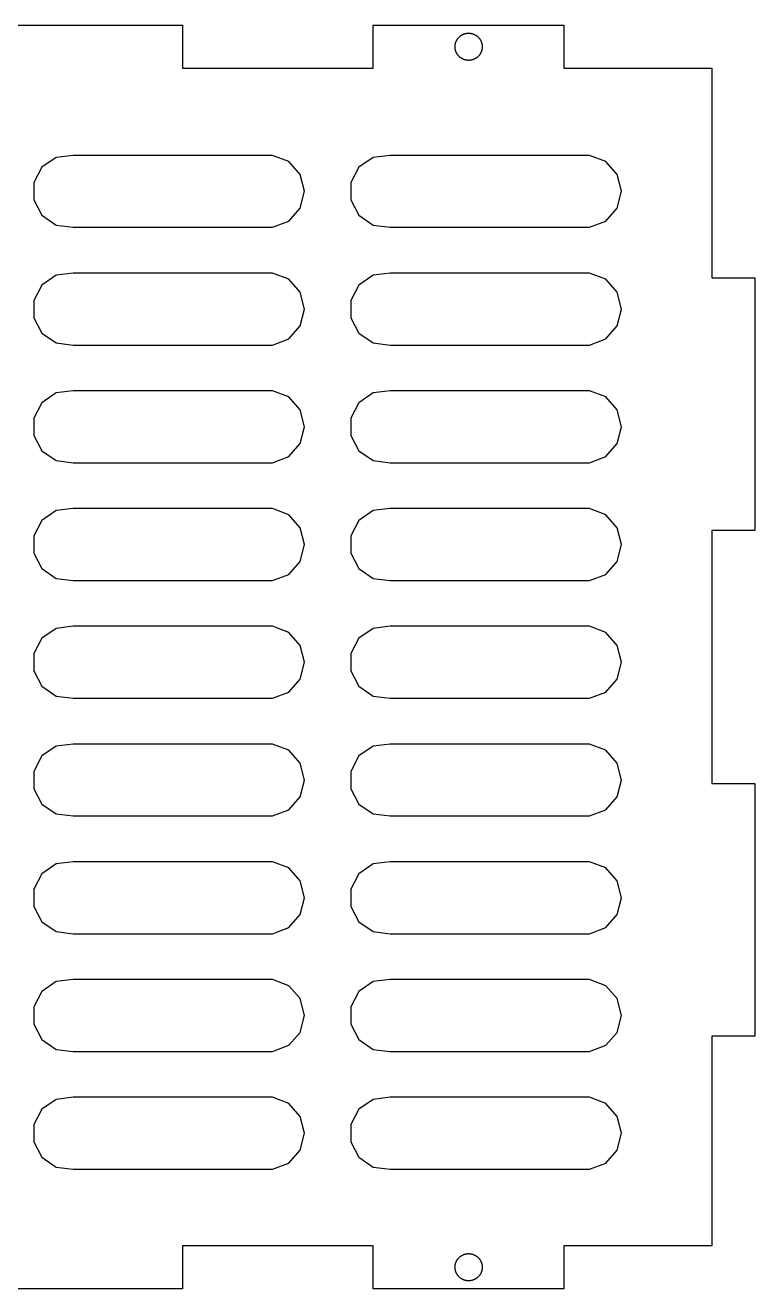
# Model space of a CAD drawing. Extents: x 9 to 577, y 117 to 593.
# Drawn here: x 313.4 to 393.9, y 117.3 to 256.8 of the extents above; entities that cross this region are included whole.
import ezdxf

# ---------------------------------------------------------------- set-up
doc = ezdxf.new("R2010")
doc.units = 0
doc.layers.add('Layer_1', color=7, linetype='CONTINUOUS')

msp = doc.modelspace()

# ---------------------------------------------------------------- linework, layer by layer
at = {"layer": 'Layer_1', "color": 7}
for points in [[(309.675383, 256.782804), (330.730939, 256.782804), (330.730939, 252.032804), (351.786495, 252.032804), (351.786495, 256.782804), (372.842051, 256.782804), (372.842051, 252.032804), (389.147606, 252.032804), (389.147606, 228.882804), (393.897606, 228.882804), (393.897606, 200.982806), (389.147606, 200.982806), (389.147606, 173.082805), (393.897606, 173.082805), (393.897606, 145.182804), (389.147606, 145.182804), (389.147606, 122.032805), (372.842051, 122.032805), (372.842051, 117.282805), (351.786495, 117.282805), (351.786495, 122.032805), (330.730939, 122.032805), (330.730939, 117.282805), (309.675383, 117.282805)], [(362.314273, 255.907805), (362.314273, 255.907805), (362.340452, 255.907577), (362.366622, 255.907012), (362.392776, 255.905883), (362.418907, 255.90419), (362.445006, 255.902214), (362.471067, 255.899674), (362.497078, 255.896711), (362.523034, 255.893296), (362.548926, 255.88943), (362.574746, 255.885112), (362.600488, 255.880342), (362.626142, 255.875121), (362.651701, 255.869448), (362.677157, 255.863324), (362.702503, 255.856777), (362.72773, 255.849778), (362.752832, 255.842355), (362.7778, 255.834481), (362.802626, 255.826184), (362.827304, 255.817435), (362.851826, 255.808263), (362.876184, 255.798667), (362.900371, 255.788648), (362.924379, 255.778206), (362.948202, 255.76734), (362.971831, 255.75608), (362.99526, 255.744396), (363.018481, 255.732317), (363.041489, 255.719814), (363.064274, 255.706917), (363.086831, 255.693624), (363.109153, 255.679936), (363.131233, 255.665882), (363.153063, 255.651432), (363.174639, 255.636615), (363.195952, 255.621403), (363.216997, 255.605825), (363.237766, 255.589879), (363.258255, 255.573595), (363.278456, 255.556944), (363.298363, 255.539954), (363.31797, 255.522597), (363.337272, 255.504902), (363.356262, 255.486868), (363.374934, 255.468524), (363.393284, 255.44984), (363.411305, 255.430847), (363.428991, 255.411543), (363.446338, 255.391928), (363.46334, 255.372032), (363.479993, 255.351825), (363.49629, 255.331335), (363.512227, 255.310564), (363.527799, 255.28951), (363.543002, 255.268202), (363.55783, 255.24664), (363.572279, 255.224796), (363.586346, 255.202727), (363.600024, 255.180403), (363.613311, 255.157853), (363.626203, 255.135078), (363.638694, 255.112077), (363.650783, 255.08885), (363.662464, 255.065426), (363.673735, 255.041804), (363.684591, 255.017984), (363.69503, 254.993967), (363.705049, 254.96978), (363.714644, 254.945425), (363.723812, 254.9209), (363.732551, 254.896233), (363.740858, 254.871398), (363.74873, 254.846421), (363.756166, 254.821332), (363.763162, 254.796101), (363.769717, 254.770757), (363.775828, 254.745301), (363.781495, 254.719732), (363.786714, 254.694078), (363.791485, 254.668339), (363.795806, 254.642516), (363.799675, 254.616636), (363.803093, 254.590671), (363.806056, 254.56465), (363.808565, 254.538601), (363.81062, 254.512496), (363.812217, 254.486362), (363.81336, 254.4602), (363.814046, 254.434038), (363.814274, 254.407848), (363.814046, 254.381658), (363.81336, 254.355496), (363.812217, 254.329334), (363.81062, 254.3032), (363.808565, 254.277094), (363.806056, 254.251045), (363.803093, 254.225024), (363.799675, 254.19906), (363.795806, 254.17318), (363.791485, 254.147357), (363.786714, 254.121618), (363.781495, 254.095964), (363.775828, 254.070395), (363.769717, 254.044938), (363.763162, 254.019595), (363.756166, 253.994364), (363.74873, 253.969274), (363.740858, 253.944298), (363.732551, 253.919462), (363.723812, 253.894796), (363.714644, 253.870271), (363.705049, 253.845915), (363.69503, 253.821729), (363.684591, 253.797712), (363.673735, 253.773892), (363.662464, 253.75027), (363.650783, 253.726846), (363.638694, 253.703619), (363.626203, 253.680618), (363.613311, 253.657842), (363.600024, 253.635293), (363.586346, 253.612969), (363.572279, 253.590899), (363.55783, 253.569083), (363.543002, 253.547493), (363.527799, 253.526186), (363.512227, 253.505132), (363.49629, 253.48436), (363.479993, 253.463871), (363.46334, 253.443664), (363.446338, 253.423767), (363.428991, 253.404153), (363.411305, 253.384849), (363.393284, 253.365855), (363.374934, 253.347172), (363.356262, 253.328828), (363.337272, 253.310794), (363.31797, 253.293098), (363.298363, 253.275742), (363.278456, 253.258752), (363.258255, 253.242101), (363.237766, 253.225816), (363.216997, 253.209871), (363.195952, 253.194292), (363.174639, 253.17908), (363.153063, 253.164264), (363.131233, 253.149814), (363.109153, 253.135731), (363.086831, 253.122043), (363.064274, 253.108751), (363.041489, 253.095853), (363.018481, 253.083351), (362.99526, 253.071272), (362.971831, 253.059588), (362.948202, 253.048327), (362.924379, 253.037461), (362.900371, 253.027019), (362.876184, 253.017), (362.851826, 253.007405), (362.827304, 252.998232), (362.802626, 252.989484), (362.7778, 252.981186), (362.752832, 252.973312), (362.72773, 252.96589), (362.702503, 252.958891), (362.677157, 252.952343), (362.651701, 252.946219), (362.626142, 252.940546), (362.600488, 252.935325), (362.574746, 252.930556), (362.548926, 252.926238), (362.523034, 252.922371), (362.497078, 252.918956), (362.471067, 252.915993), (362.445006, 252.913453), (362.418907, 252.911477), (362.392776, 252.909784), (362.366622, 252.908655), (362.340452, 252.908091), (362.314273, 252.907862), (362.288094, 252.908091), (362.261923, 252.908655), (362.23577, 252.909784), (362.209639, 252.911477), (362.183539, 252.913453), (362.157478, 252.915993), (362.131466, 252.918956), (362.10551, 252.922371), (362.079619, 252.926238), (362.053799, 252.930556), (362.028057, 252.935325), (362.002403, 252.940546), (361.976845, 252.946219), (361.951389, 252.952343), (361.926042, 252.958891), (361.900814, 252.96589), (361.875713, 252.973312), (361.850745, 252.981186), (361.825918, 252.989484), (361.801241, 252.998232), (361.776718, 253.007405), (361.75236, 253.017), (361.728173, 253.027019), (361.704165, 253.037461), (361.680342, 253.048327), (361.656712, 253.059588), (361.633282, 253.071272), (361.610061, 253.083351), (361.587054, 253.095853), (361.564267, 253.108751), (361.541709, 253.122043), (361.519388, 253.135731), (361.497307, 253.149814), (361.475477, 253.164264), (361.453901, 253.17908), (361.432588, 253.194292), (361.411543, 253.209871), (361.390774, 253.225816), (361.370285, 253.242101), (361.350083, 253.258752), (361.330175, 253.275742), (361.310569, 253.293098), (361.291268, 253.310794), (361.272277, 253.328828), (361.253605, 253.347172), (361.235255, 253.365855), (361.217235, 253.384849), (361.199549, 253.404153), (361.1822, 253.423767), (361.165199, 253.443664), (361.148548, 253.463871), (361.13225, 253.48436), (361.116313, 253.505132), (361.10074, 253.526186), (361.085536, 253.547493), (361.070708, 253.569083), (361.056259, 253.590899), (361.042193, 253.612969), (361.028513, 253.635293), (361.015226, 253.657842), (361.002334, 253.680618), (360.989843, 253.703619), (360.977756, 253.726846), (360.966075, 253.75027), (360.954805, 253.773892), (360.943948, 253.797712), (360.933509, 253.821729), (360.92349, 253.845915), (360.913894, 253.870271), (360.904725, 253.894796), (360.895985, 253.919462), (360.887679, 253.944298), (360.879808, 253.969274), (360.872371, 253.994364), (360.865375, 254.019595), (360.858819, 254.044938), (360.852709, 254.070395), (360.847042, 254.095964), (360.841823, 254.121618), (360.837054, 254.147357), (360.832733, 254.17318), (360.828864, 254.19906), (360.825446, 254.225024), (360.822483, 254.251045), (360.819971, 254.277094), (360.817911, 254.3032), (360.816302, 254.329334), (360.815173, 254.355496), (360.814496, 254.381658), (360.814267, 254.407848), (360.814496, 254.434038), (360.815173, 254.4602), (360.816302, 254.486362), (360.817911, 254.512496), (360.819971, 254.538601), (360.822483, 254.56465), (360.825446, 254.590671), (360.828864, 254.616636), (360.832733, 254.642516), (360.837054, 254.668339), (360.841823, 254.694078), (360.847042, 254.719732), (360.852709, 254.745301), (360.858819, 254.770757), (360.865375, 254.796101), (360.872371, 254.821332), (360.879808, 254.846421), (360.887679, 254.871398), (360.895985, 254.896233), (360.904725, 254.9209), (360.913894, 254.945425), (360.92349, 254.96978), (360.933509, 254.993967), (360.943948, 255.017984), (360.954805, 255.041804), (360.966075, 255.065426), (360.977756, 255.08885), (360.989843, 255.112077), (361.002334, 255.135078), (361.015226, 255.157853), (361.028513, 255.180403), (361.042193, 255.202727), (361.056259, 255.224796), (361.070708, 255.24664), (361.085536, 255.268202), (361.10074, 255.28951), (361.116313, 255.310564), (361.13225, 255.331335), (361.148548, 255.351825), (361.165199, 255.372032), (361.1822, 255.391928), (361.199549, 255.411543), (361.217235, 255.430847), (361.235255, 255.44984), (361.253605, 255.468524), (361.272277, 255.486868), (361.291268, 255.504902), (361.310569, 255.522597), (361.330175, 255.539954), (361.350083, 255.556944), (361.370285, 255.573595), (361.390774, 255.589879), (361.411543, 255.605825), (361.432588, 255.621403), (361.453901, 255.636615), (361.475477, 255.651432), (361.497307, 255.665882), (361.519388, 255.679936), (361.541709, 255.693624), (361.564267, 255.706917), (361.587054, 255.719814), (361.610061, 255.732317), (361.633282, 255.744396), (361.656712, 255.75608), (361.680342, 255.76734), (361.704165, 255.778206), (361.728173, 255.788648), (361.75236, 255.798667), (361.776718, 255.808263), (361.801241, 255.817435), (361.825918, 255.826184), (361.850745, 255.834481), (361.875713, 255.842355), (361.900814, 255.849778), (361.926042, 255.856777), (361.951389, 255.863324), (361.976845, 255.869448), (362.002403, 255.875121), (362.028057, 255.880342), (362.053799, 255.885112), (362.079619, 255.88943), (362.10551, 255.893296), (362.131466, 255.896711), (362.157478, 255.899674), (362.183539, 255.902214), (362.209639, 255.90419), (362.23577, 255.905883), (362.261923, 255.907012), (362.288094, 255.907577), (362.314273, 255.907805)], [(314.303227, 239.407265), (314.303227, 237.493265), (315.193226, 235.798264), (316.769228, 234.710266), (318.669227, 234.479265), (340.669225, 234.479265), (342.459225, 235.158266), (343.729225, 236.591266), (344.187227, 238.450264), (343.729225, 240.309265), (342.459225, 241.742279), (340.669225, 242.421277), (318.669227, 242.421277), (316.769228, 242.190278), (315.193226, 241.102255), (314.303227, 239.407265)], [(349.303227, 239.407265), (349.303227, 237.493265), (350.193226, 235.798264), (351.769226, 234.710266), (353.669227, 234.479265), (375.669226, 234.479265), (377.459226, 235.158266), (378.729226, 236.591266), (379.187227, 238.450264), (378.729226, 240.309265), (377.459226, 241.742279), (375.669226, 242.421277), (353.669227, 242.421277), (351.769226, 242.190278), (350.193226, 241.102255), (349.303227, 239.407265)], [(314.303227, 226.407266), (314.303227, 224.493266), (315.193226, 222.798265), (316.769228, 221.710264), (318.669227, 221.479265), (340.669225, 221.479265), (342.459225, 222.158264), (343.729225, 223.591264), (344.187227, 225.450265), (343.729225, 227.309265), (342.459225, 228.742265), (340.669225, 229.421264), (318.669227, 229.421264), (316.769228, 229.190265), (315.193226, 228.102264), (314.303227, 226.407266)], [(349.303227, 226.407266), (349.303227, 224.493266), (350.193226, 222.798265), (351.769226, 221.710264), (353.669227, 221.479265), (375.669226, 221.479265), (377.459226, 222.158264), (378.729226, 223.591264), (379.187227, 225.450265), (378.729226, 227.309265), (377.459226, 228.742265), (375.669226, 229.421264), (353.669227, 229.421264), (351.769226, 229.190265), (350.193226, 228.102264), (349.303227, 226.407266)], [(314.303227, 213.407264), (314.303227, 211.493264), (315.193226, 209.798265), (316.769228, 208.710265), (318.669227, 208.479266), (340.669225, 208.479266), (342.459225, 209.158264), (343.729225, 210.591265), (344.187227, 212.450265), (343.729225, 214.309266), (342.459225, 215.742266), (340.669225, 216.421264), (318.669227, 216.421264), (316.769228, 216.190266), (315.193226, 215.102265), (314.303227, 213.407264)], [(349.303227, 213.407264), (349.303227, 211.493264), (350.193226, 209.798265), (351.769226, 208.710265), (353.669227, 208.479266), (375.669226, 208.479266), (377.459226, 209.158264), (378.729226, 210.591265), (379.187227, 212.450265), (378.729226, 214.309266), (377.459226, 215.742266), (375.669226, 216.421264), (353.669227, 216.421264), (351.769226, 216.190266), (350.193226, 215.102265), (349.303227, 213.407264)], [(314.303227, 200.407264), (314.303227, 198.493264), (315.193226, 196.798266), (316.769228, 195.710265), (318.669227, 195.479264), (340.669225, 195.479264), (342.459225, 196.158265), (343.729225, 197.591265), (344.187227, 199.450266), (343.729225, 201.309266), (342.459225, 202.742267), (340.669225, 203.421265), (318.669227, 203.421265), (316.769228, 203.190266), (315.193226, 202.102266), (314.303227, 200.407264)], [(349.303227, 200.407264), (349.303227, 198.493264), (350.193226, 196.798266), (351.769226, 195.710265), (353.669227, 195.479264), (375.669226, 195.479264), (377.459226, 196.158265), (378.729226, 197.591265), (379.187227, 199.450266), (378.729226, 201.309266), (377.459226, 202.742267), (375.669226, 203.421265), (353.669227, 203.421265), (351.769226, 203.190266), (350.193226, 202.102266), (349.303227, 200.407264)], [(314.303227, 187.407265), (314.303227, 185.493265), (315.193226, 183.798266), (316.769228, 182.710266), (318.669227, 182.479264), (340.669225, 182.479264), (342.459225, 183.158265), (343.729225, 184.591266), (344.187227, 186.450266), (343.729225, 188.309264), (342.459225, 189.742264), (340.669225, 190.421266), (318.669227, 190.421266), (316.769228, 190.190264), (315.193226, 189.102266), (314.303227, 187.407265)], [(349.303227, 187.407265), (349.303227, 185.493265), (350.193226, 183.798266), (351.769226, 182.710266), (353.669227, 182.479264), (375.669226, 182.479264), (377.459226, 183.158265), (378.729226, 184.591266), (379.187227, 186.450266), (378.729226, 188.309264), (377.459226, 189.742264), (375.669226, 190.421266), (353.669227, 190.421266), (351.769226, 190.190264), (350.193226, 189.102266), (349.303227, 187.407265)], [(314.303227, 174.407266), (314.303227, 172.493265), (315.193226, 170.798264), (316.769228, 169.710264), (318.669227, 169.479265), (340.669225, 169.479265), (342.459225, 170.158266), (343.729225, 171.591266), (344.187227, 173.450264), (343.729225, 175.309265), (342.459225, 176.742265), (340.669225, 177.421266), (318.669227, 177.421266), (316.769228, 177.190265), (315.193226, 176.102264), (314.303227, 174.407266)], [(349.303227, 174.407266), (349.303227, 172.493265), (350.193226, 170.798264), (351.769226, 169.710264), (353.669227, 169.479265), (375.669226, 169.479265), (377.459226, 170.158266), (378.729226, 171.591266), (379.187227, 173.450264), (378.729226, 175.309265), (377.459226, 176.742265), (375.669226, 177.421266), (353.669227, 177.421266), (351.769226, 177.190265), (350.193226, 176.102264), (349.303227, 174.407266)], [(314.303227, 161.407266), (314.303227, 159.493266), (315.193226, 157.798265), (316.769228, 156.710264), (318.669227, 156.479265), (340.669225, 156.479265), (342.459225, 157.158267), (343.729225, 158.591264), (344.187227, 160.450265), (343.729225, 162.309265), (342.459225, 163.742266), (340.669225, 164.421264), (318.669227, 164.421264), (316.769228, 164.190265), (315.193226, 163.102265), (314.303227, 161.407266)], [(349.303227, 161.407266), (349.303227, 159.493266), (350.193226, 157.798265), (351.769226, 156.710264), (353.669227, 156.479265), (375.669226, 156.479265), (377.459226, 157.158267), (378.729226, 158.591264), (379.187227, 160.450265), (378.729226, 162.309265), (377.459226, 163.742266), (375.669226, 164.421264), (353.669227, 164.421264), (351.769226, 164.190265), (350.193226, 163.102265), (349.303227, 161.407266)], [(314.303227, 148.407264), (314.303227, 146.493264), (315.193226, 144.798265), (316.769228, 143.710265), (318.669227, 143.479266), (340.669225, 143.479266), (342.459225, 144.158264), (343.729225, 145.591265), (344.187227, 147.450265), (343.729225, 149.309266), (342.459225, 150.742266), (340.669225, 151.421265), (318.669227, 151.421265), (316.769228, 151.190266), (315.193226, 150.102265), (314.303227, 148.407264)], [(349.303227, 148.407264), (349.303227, 146.493264), (350.193226, 144.798265), (351.769226, 143.710265), (353.669227, 143.479266), (375.669226, 143.479266), (377.459226, 144.158264), (378.729226, 145.591265), (379.187227, 147.450265), (378.729226, 149.309266), (377.459226, 150.742266), (375.669226, 151.421265), (353.669227, 151.421265), (351.769226, 151.190266), (350.193226, 150.102265), (349.303227, 148.407264)], [(314.303227, 135.407265), (314.303227, 133.493264), (315.193226, 131.798266), (316.769228, 130.710265), (318.669227, 130.479264), (340.669225, 130.479264), (342.459225, 131.158265), (343.729225, 132.591265), (344.187227, 134.450266), (343.729225, 136.309267), (342.459225, 137.742264), (340.669225, 138.421265), (318.669227, 138.421265), (316.769228, 138.190266), (315.193226, 137.102266), (314.303227, 135.407265)], [(349.303227, 135.407265), (349.303227, 133.493264), (350.193226, 131.798266), (351.769226, 130.710265), (353.669227, 130.479264), (375.669226, 130.479264), (377.459226, 131.158265), (378.729226, 132.591265), (379.187227, 134.450266), (378.729226, 136.309267), (377.459226, 137.742264), (375.669226, 138.421265), (353.669227, 138.421265), (351.769226, 138.190266), (350.193226, 137.102266), (349.303227, 135.407265)], [(362.314273, 121.157805), (362.314273, 121.157805), (362.340452, 121.157576), (362.366622, 121.156899), (362.392776, 121.15577), (362.418907, 121.154161), (362.445006, 121.152101), (362.471067, 121.149589), (362.497078, 121.146626), (362.523034, 121.143208), (362.548926, 121.139339), (362.574746, 121.135018), (362.600488, 121.130249), (362.626142, 121.12503), (362.651701, 121.119363), (362.677157, 121.11325), (362.702503, 121.106694), (362.72773, 121.099698), (362.752832, 121.092261), (362.7778, 121.08439), (362.802626, 121.076084), (362.827304, 121.067347), (362.851826, 121.058177), (362.876184, 121.048582), (362.900371, 121.038563), (362.924379, 121.028124), (362.948202, 121.017267), (362.971831, 121.005997), (362.99526, 120.994316), (363.018481, 120.982229), (363.041489, 120.969737), (363.064274, 120.956846), (363.086831, 120.943559), (363.109153, 120.929879), (363.131233, 120.915813), (363.153063, 120.901363), (363.174639, 120.886536), (363.195952, 120.871332), (363.216997, 120.855759), (363.237766, 120.839822), (363.258255, 120.823524), (363.278456, 120.806873), (363.298363, 120.789872), (363.31797, 120.772523), (363.337272, 120.754837), (363.356262, 120.736817), (363.374934, 120.718467), (363.393284, 120.699795), (363.411305, 120.680804), (363.428991, 120.661503), (363.446338, 120.641894), (363.46334, 120.621986), (363.479993, 120.601785), (363.49629, 120.581295), (363.512227, 120.560527), (363.527799, 120.539481), (363.543002, 120.518168), (363.55783, 120.496592), (363.572279, 120.474762), (363.586346, 120.452681), (363.600024, 120.43036), (363.613311, 120.407802), (363.626203, 120.385015), (363.638694, 120.362009), (363.650783, 120.338787), (363.662464, 120.315357), (363.673735, 120.291727), (363.684591, 120.267904), (363.69503, 120.243896), (363.705049, 120.219709), (363.714644, 120.195351), (363.723812, 120.170828), (363.732551, 120.146151), (363.740858, 120.121324), (363.74873, 120.096356), (363.756166, 120.071255), (363.763162, 120.046027), (363.769717, 120.020681), (363.775828, 119.995224), (363.781495, 119.969666), (363.786714, 119.944012), (363.791485, 119.918271), (363.795806, 119.89245), (363.799675, 119.866559), (363.803093, 119.840603), (363.806056, 119.814591), (363.808565, 119.78853), (363.81062, 119.76243), (363.812217, 119.736299), (363.81336, 119.710146), (363.814046, 119.683975), (363.814274, 119.657796), (363.814046, 119.631617), (363.81336, 119.605447), (363.812217, 119.579293), (363.81062, 119.553163), (363.808565, 119.527063), (363.806056, 119.501002), (363.803093, 119.47499), (363.799675, 119.449034), (363.795806, 119.423143), (363.791485, 119.397322), (363.786714, 119.371581), (363.781495, 119.345927), (363.775828, 119.320369), (363.769717, 119.294912), (363.763162, 119.269566), (363.756166, 119.244338), (363.74873, 119.219237), (363.740858, 119.194269), (363.732551, 119.169442), (363.723812, 119.144764), (363.714644, 119.120242), (363.705049, 119.095884), (363.69503, 119.071697), (363.684591, 119.047688), (363.673735, 119.023866), (363.662464, 119.000236), (363.650783, 118.976805), (363.638694, 118.953584), (363.626203, 118.930577), (363.613311, 118.907791), (363.600024, 118.885233), (363.586346, 118.862912), (363.572279, 118.840831), (363.55783, 118.819001), (363.543002, 118.797425), (363.527799, 118.776112), (363.512227, 118.755066), (363.49629, 118.734298), (363.479993, 118.713808), (363.46334, 118.693607), (363.446338, 118.673699), (363.428991, 118.65409), (363.411305, 118.634789), (363.393284, 118.615798), (363.374934, 118.597126), (363.356262, 118.578776), (363.337272, 118.560756), (363.31797, 118.543069), (363.298363, 118.525721), (363.278456, 118.50872), (363.258255, 118.492069), (363.237766, 118.475771), (363.216997, 118.459834), (363.195952, 118.444261), (363.174639, 118.429057), (363.153063, 118.414229), (363.131233, 118.39978), (363.109153, 118.385714), (363.086831, 118.372034), (363.064274, 118.358747), (363.041489, 118.345855), (363.018481, 118.333364), (362.99526, 118.321277), (362.971831, 118.309595), (362.948202, 118.298326), (362.924379, 118.287469), (362.900371, 118.27703), (362.876184, 118.267011), (362.851826, 118.257415), (362.827304, 118.248246), (362.802626, 118.239508), (362.7778, 118.231203), (362.752832, 118.223331), (362.72773, 118.215895), (362.702503, 118.208899), (362.677157, 118.202343), (362.651701, 118.19623), (362.626142, 118.190563), (362.600488, 118.185344), (362.574746, 118.180575), (362.548926, 118.176254), (362.523034, 118.172385), (362.497078, 118.168967), (362.471067, 118.166004), (362.445006, 118.163492), (362.418907, 118.161432), (362.392776, 118.159823), (362.366622, 118.158694), (362.340452, 118.158017), (362.314273, 118.157788), (362.288094, 118.158017), (362.261923, 118.158694), (362.23577, 118.159823), (362.209639, 118.161432), (362.183539, 118.163492), (362.157478, 118.166004), (362.131466, 118.168967), (362.10551, 118.172385), (362.079619, 118.176254), (362.053799, 118.180575), (362.028057, 118.185344), (362.002403, 118.190563), (361.976845, 118.19623), (361.951389, 118.202343), (361.926042, 118.208899), (361.900814, 118.215895), (361.875713, 118.223331), (361.850745, 118.231203), (361.825918, 118.239508), (361.801241, 118.248246), (361.776718, 118.257415), (361.75236, 118.267011), (361.728173, 118.27703), (361.704165, 118.287469), (361.680342, 118.298326), (361.656712, 118.309595), (361.633282, 118.321277), (361.610061, 118.333364), (361.587054, 118.345855), (361.564267, 118.358747), (361.541709, 118.372034), (361.519388, 118.385714), (361.497307, 118.39978), (361.475477, 118.414229), (361.453901, 118.429057), (361.432588, 118.444261), (361.411543, 118.459834), (361.390774, 118.475771), (361.370285, 118.492069), (361.350083, 118.50872), (361.330175, 118.525721), (361.310569, 118.543069), (361.291268, 118.560756), (361.272277, 118.578776), (361.253605, 118.597126), (361.235255, 118.615798), (361.217235, 118.634789), (361.199549, 118.65409), (361.1822, 118.673699), (361.165199, 118.693607), (361.148548, 118.713808), (361.13225, 118.734298), (361.116313, 118.755066), (361.10074, 118.776112), (361.085536, 118.797425), (361.070708, 118.819001), (361.056259, 118.840831), (361.042193, 118.862912), (361.028513, 118.885233), (361.015226, 118.907791), (361.002334, 118.930577), (360.989843, 118.953584), (360.977756, 118.976805), (360.966075, 119.000236), (360.954805, 119.023866), (360.943948, 119.047688), (360.933509, 119.071697), (360.92349, 119.095884), (360.913894, 119.120242), (360.904725, 119.144764), (360.895985, 119.169442), (360.887679, 119.194269), (360.879808, 119.219237), (360.872371, 119.244338), (360.865375, 119.269566), (360.858819, 119.294912), (360.852709, 119.320369), (360.847042, 119.345927), (360.841823, 119.371581), (360.837054, 119.397322), (360.832733, 119.423143), (360.828864, 119.449034), (360.825446, 119.47499), (360.822483, 119.501002), (360.819971, 119.527063), (360.817911, 119.553163), (360.816302, 119.579293), (360.815173, 119.605447), (360.814496, 119.631617), (360.814267, 119.657796), (360.814496, 119.683975), (360.815173, 119.710146), (360.816302, 119.736299), (360.817911, 119.76243), (360.819971, 119.78853), (360.822483, 119.814591), (360.825446, 119.840603), (360.828864, 119.866559), (360.832733, 119.89245), (360.837054, 119.918271), (360.841823, 119.944012), (360.847042, 119.969666), (360.852709, 119.995224), (360.858819, 120.020681), (360.865375, 120.046027), (360.872371, 120.071255), (360.879808, 120.096356), (360.887679, 120.121324), (360.895985, 120.146151), (360.904725, 120.170828), (360.913894, 120.195351), (360.92349, 120.219709), (360.933509, 120.243896), (360.943948, 120.267904), (360.954805, 120.291727), (360.966075, 120.315357), (360.977756, 120.338787), (360.989843, 120.362009), (361.002334, 120.385015), (361.015226, 120.407802), (361.028513, 120.43036), (361.042193, 120.452681), (361.056259, 120.474762), (361.070708, 120.496592), (361.085536, 120.518168), (361.10074, 120.539481), (361.116313, 120.560527), (361.13225, 120.581295), (361.148548, 120.601785), (361.165199, 120.621986), (361.1822, 120.641894), (361.199549, 120.661503), (361.217235, 120.680804), (361.235255, 120.699795), (361.253605, 120.718467), (361.272277, 120.736817), (361.291268, 120.754837), (361.310569, 120.772523), (361.330175, 120.789872), (361.350083, 120.806873), (361.370285, 120.823524), (361.390774, 120.839822), (361.411543, 120.855759), (361.432588, 120.871332), (361.453901, 120.886536), (361.475477, 120.901363), (361.497307, 120.915813), (361.519388, 120.929879), (361.541709, 120.943559), (361.564267, 120.956846), (361.587054, 120.969737), (361.610061, 120.982229), (361.633282, 120.994316), (361.656712, 121.005997), (361.680342, 121.017267), (361.704165, 121.028124), (361.728173, 121.038563), (361.75236, 121.048582), (361.776718, 121.058177), (361.801241, 121.067347), (361.825918, 121.076084), (361.850745, 121.08439), (361.875713, 121.092261), (361.900814, 121.099698), (361.926042, 121.106694), (361.951389, 121.11325), (361.976845, 121.119363), (362.002403, 121.12503), (362.028057, 121.130249), (362.053799, 121.135018), (362.079619, 121.139339), (362.10551, 121.143208), (362.131466, 121.146626), (362.157478, 121.149589), (362.183539, 121.152101), (362.209639, 121.154161), (362.23577, 121.15577), (362.261923, 121.156899), (362.288094, 121.157576), (362.314273, 121.157805)]]:
    msp.add_lwpolyline(points, dxfattribs=at)

doc.saveas('drawing.dxf')
